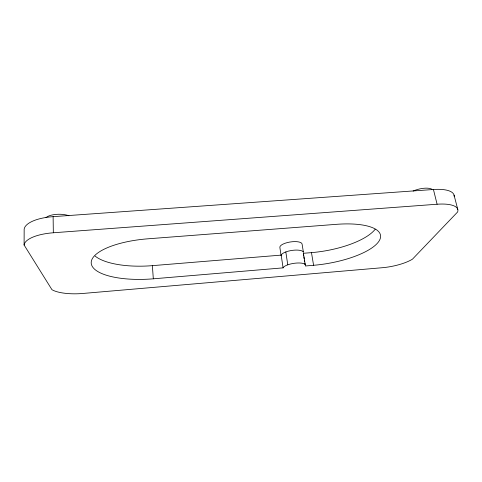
<?xml version="1.0" encoding="UTF-8"?>
<svg xmlns="http://www.w3.org/2000/svg" width="482" height="482" viewBox="0 0 482 482"><rect width="100%" height="100%" fill="white"/><g stroke="black" fill="none" stroke-linecap="round" stroke-linejoin="round"><path stroke-width="0.72" d="M24.1 245.013A34.987 12.508 -1 0 1 53.333 232.77L437.096 204.235A32.649 10.869 -13 0 1 457.623 211.972L412.484 259.147A27.42 8.031 -11 0 1 382.395 267.709L82.784 293.472A29.33 8.971 -2.5 0 1 51.936 289.67L24.1 245.013L24.16 229.263A34.668 13.104 -0.6 0 1 53.116 216.653L433.439 189.498A32.366 11.399 -13.4 0 1 454.183 196.409M153.318 278.813L283.079 267.865A11.393 3.543 -8.6 0 1 287.561 264.889L290.176 264.082A11.393 3.543 -8.6 0 1 305.48 265.034L305.341 265.986L313.589 265.293A56.876 18.906 -9.7 0 0 379.424 240.428A56.876 18.906 -9.7 0 0 336.484 224.329L147.992 238.801A58.943 20.154 -4.2 0 0 91.267 263.594A58.943 20.154 -4.2 0 0 153.318 278.813L152.378 265.654A58.449 21.148 -4 0 1 95.093 256.062M152.378 265.654L281.187 255.111A11.309 3.723 -8.7 0 1 285.609 252.014L288.206 251.182A11.309 3.723 -8.7 0 1 303.419 252.297L302.057 243.916A11.255 3.844 -8.7 0 0 289.796 242.054A11.255 3.844 -8.7 0 0 279.909 247.724L281.048 255.4M303.292 253.297L311.474 252.628A56.412 19.852 -9.9 0 0 375.195 229.227M454.056 195.144L457.792 209.489M433.439 189.498L437.096 204.235M311.474 252.628L313.589 265.293M303.455 253.622L305.166 264.208M303.401 254.002L303.63 255.412M303.859 256.822L304.202 258.936M304.431 260.346L304.66 261.756M304.883 263.166L305.112 264.576M285.82 251.947L287.772 264.823M281.187 255.111L283.079 267.865M53.116 216.653L53.333 232.77M413.14 191.059A13.4 4.886 -13.6 0 1 431.993 189.293M45.965 217.611A14.34 5.609 -0.3 0 1 68.938 215.761"/></g></svg>
